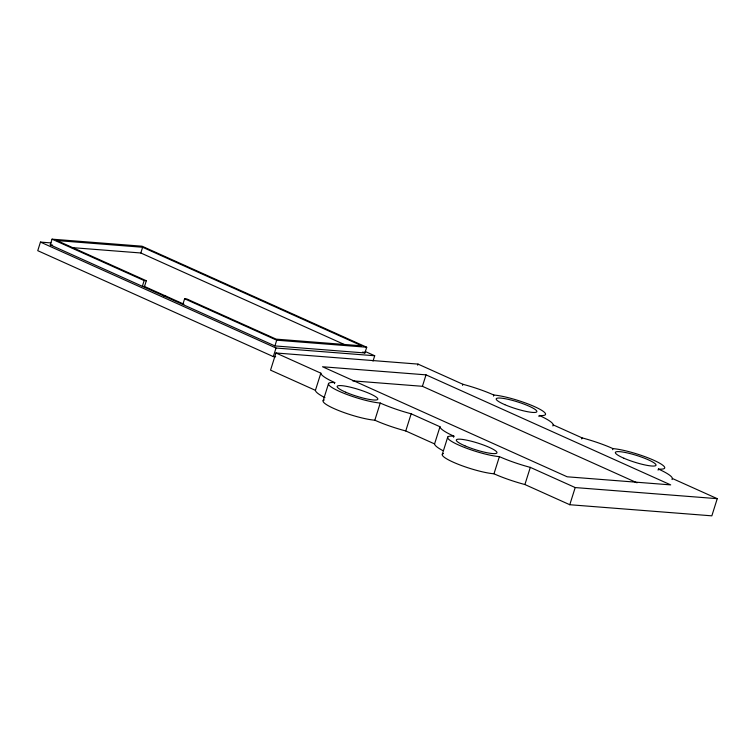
<?xml version="1.0" encoding="UTF-8"?>
<svg xmlns="http://www.w3.org/2000/svg" width="755" height="755" viewBox="0 0 755 755"><rect width="100%" height="100%" fill="white"/><g stroke="black" fill="none" stroke-linecap="round" stroke-linejoin="round"><path stroke-width="1.13" d="M51.029 242.921L40.459 242.091L37.75 250.679L273.319 356.615L275.669 356.804M50.255 244.884L52.057 239.165L142.063 246.206L366.713 347.234L364.91 352.962L274.905 345.922L50.255 244.884L52.586 245.073M71.574 247.574L140.817 252.982L142.619 247.262L361.815 345.837L276.151 339.137L186.787 298.952L184.616 298.782L182.814 304.501M144.507 286.475L146.319 280.747L144.148 280.577L142.346 286.305L144.507 286.475L183.909 304.19M274.905 345.922L276.707 340.194L366.713 347.234M273.319 356.615L276.028 348.036L374.707 355.756L373.017 361.116M443.449 453.538A30.417 5.021 17.5 0 0 457.747 464.089A30.417 5.021 17.5 0 0 493.978 473.791A38.628 6.38 17.5 0 0 524.904 484.54L569.78 504.727L711.842 515.835L717.25 498.668L672.375 478.491A38.628 6.38 17.5 0 0 658.435 469.063A30.417 5.021 17.5 0 0 653.773 460.248A30.417 5.021 17.5 0 0 612.966 448.612A38.628 6.38 17.5 0 0 582.039 437.862L553.226 424.905A38.628 6.38 17.5 0 0 539.287 415.476A30.417 5.021 17.5 0 0 534.625 406.671A30.417 5.021 17.5 0 0 493.808 395.025A38.628 6.38 17.5 0 0 462.891 384.276L418.015 364.099L275.952 352.981L270.545 370.148L315.42 390.335A38.628 6.38 17.5 0 0 324.952 397.659M315.42 390.335L320.837 373.168L275.952 352.981M323.168 400.65L328.585 383.483M334.427 383.663L334.767 382.587A38.628 6.38 17.5 0 1 320.837 373.168M324.301 399.952A30.417 5.021 17.5 0 0 338.599 410.512A30.417 5.021 17.5 0 0 374.829 420.205L380.246 403.038A30.417 5.021 17.5 0 1 339.429 391.401A30.417 5.021 17.5 0 1 334.767 382.587M417.675 365.165L418.015 364.099M442.77 450.556A38.628 6.38 17.5 0 1 434.569 443.921L405.756 430.954L411.164 413.797A38.628 6.38 17.5 0 1 380.246 403.038M352.632 380.85L422.413 386.305L426.018 374.857L670.685 484.889L567.184 476.792L322.517 366.76L426.018 374.857M434.569 443.921L439.986 426.754L411.164 413.797M462.551 385.352L462.891 384.276M442.317 454.236L447.734 437.07M453.576 437.249L453.915 436.173A38.628 6.38 17.5 0 1 439.986 426.754M493.477 396.101L493.808 395.025M493.978 473.791L499.395 456.624A30.417 5.021 17.5 0 1 458.578 444.988A30.417 5.021 17.5 0 1 453.915 436.173M538.947 416.552L539.287 415.476M524.904 484.54L530.312 467.373A38.628 6.38 17.5 0 1 499.395 456.624M552.887 425.971L553.226 424.905M581.699 438.938L582.039 437.862M569.78 504.727L575.197 487.56L717.25 498.668M612.626 449.687L612.966 448.612M658.096 470.139L658.435 469.063M672.035 479.557L672.375 478.491M142.619 247.262L56.955 240.562L146.319 280.747M163.486 295.809L165.656 295.979M365.024 351.396L374.707 355.756M362.759 351.99L364.91 352.962M140.817 252.982L344.969 344.799M422.413 386.305L637.031 482.822M52.057 239.165L144.148 280.577M184.616 298.782L276.707 340.194M40.459 242.091L276.028 348.036M530.312 467.373L575.197 487.56M405.756 430.954A38.628 6.38 17.5 0 1 374.829 420.205M345.752 392.223A21.291 3.511 17.5 0 0 377.755 399.348A21.291 3.511 17.5 0 0 349.008 386.871A21.291 3.511 17.5 0 0 345.752 392.223M464.901 445.809A21.291 3.511 17.5 0 0 496.903 452.934A21.291 3.511 17.5 0 0 468.157 440.458A21.291 3.511 17.5 0 0 464.901 445.809M623.951 458.247A21.291 3.511 17.5 0 0 655.944 465.373A21.291 3.511 17.5 0 0 627.207 452.896A21.291 3.511 17.5 0 0 623.951 458.247M504.802 404.661A21.291 3.511 17.5 0 0 536.796 411.786A21.291 3.511 17.5 0 0 508.058 399.31A21.291 3.511 17.5 0 0 504.802 404.661"/></g></svg>
